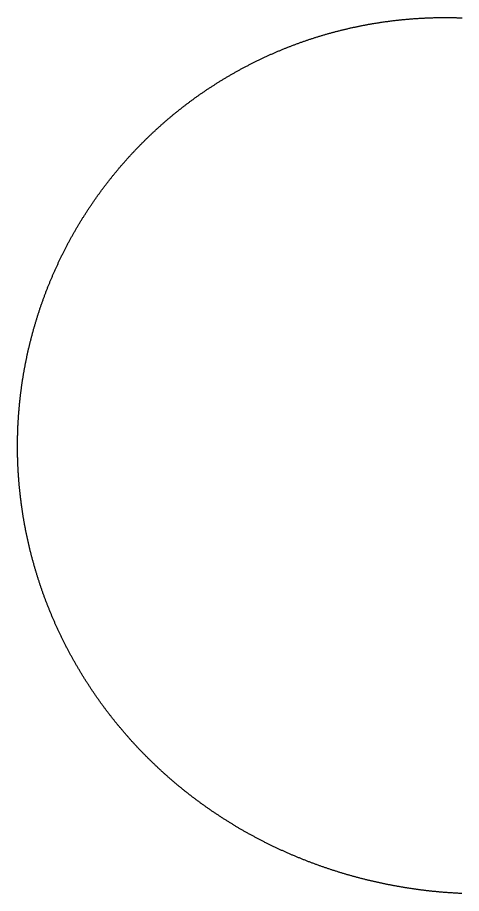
# Model space of a CAD drawing. Header units: metres. Extents: x -292 to 250, y -251 to 283.
# Drawn here: x -292 to -21, y -251 to 283 of the extents above; entities that cross this region are included whole.
import ezdxf

# ---------------------------------------------------------------- set-up
doc = ezdxf.new("R2010")
doc.units = ezdxf.units.M

msp = doc.modelspace()

# ---------------------------------------------------------------- linework, layer by layer
msp.add_lwpolyline([(-20.76, -250.5), (-21.23, -250.48), (-21.7, -250.46), (-22.17, -250.44), (-22.64, -250.42), (-23.11, -250.39), (-23.57, -250.37), (-24.04, -250.35), (-24.51, -250.32), (-24.98, -250.29), (-25.45, -250.27), (-25.92, -250.24), (-26.39, -250.21), (-26.85, -250.18), (-27.32, -250.15), (-27.79, -250.12), (-28.26, -250.09), (-28.73, -250.05), (-29.2, -250.02), (-29.66, -249.99), (-30.13, -249.95), (-30.6, -249.92), (-31.07, -249.88), (-31.54, -249.84), (-32, -249.81), (-32.47, -249.77), (-32.94, -249.73), (-33.41, -249.69), (-33.88, -249.65), (-34.34, -249.61), (-34.81, -249.57), (-35.28, -249.52), (-35.75, -249.48), (-36.21, -249.43), (-36.68, -249.39), (-37.15, -249.34), (-37.61, -249.3), (-38.08, -249.25), (-38.55, -249.2), (-39.01, -249.15), (-39.48, -249.1), (-39.95, -249.05), (-40.42, -249), (-40.88, -248.95), (-41.35, -248.9), (-41.81, -248.84), (-42.28, -248.79), (-42.75, -248.74), (-43.21, -248.68), (-43.68, -248.62), (-44.15, -248.57), (-44.61, -248.51), (-45.08, -248.45), (-45.54, -248.39), (-46.01, -248.33), (-46.47, -248.27), (-46.94, -248.21), (-47.4, -248.15), (-47.87, -248.08), (-48.33, -248.02), (-48.8, -247.96), (-49.26, -247.89), (-49.73, -247.83), (-50.19, -247.76), (-50.66, -247.69), (-51.12, -247.62), (-51.59, -247.55), (-52.05, -247.49), (-52.52, -247.41), (-52.98, -247.34), (-53.44, -247.27), (-53.91, -247.2), (-54.37, -247.13), (-54.83, -247.05), (-55.3, -246.98), (-55.76, -246.9), (-56.22, -246.83), (-56.69, -246.75), (-57.15, -246.67), (-57.61, -246.59), (-58.08, -246.51), (-58.54, -246.43), (-59, -246.35), (-59.46, -246.27), (-59.93, -246.19), (-60.39, -246.11), (-60.85, -246.02), (-61.31, -245.94), (-61.77, -245.85), (-62.23, -245.77), (-62.7, -245.68), (-63.16, -245.6), (-63.62, -245.51), (-64.08, -245.42), (-64.54, -245.33), (-65, -245.24), (-65.46, -245.15), (-65.92, -245.06), (-66.38, -244.96), (-66.84, -244.87), (-67.3, -244.78), (-67.76, -244.68), (-68.22, -244.59), (-68.68, -244.49), (-69.14, -244.4), (-69.6, -244.3), (-70.06, -244.2), (-70.52, -244.1), (-70.98, -244), (-71.43, -243.9), (-71.89, -243.8), (-72.35, -243.7), (-72.81, -243.6), (-73.27, -243.49), (-73.72, -243.39), (-74.18, -243.29), (-74.64, -243.18), (-75.1, -243.08), (-75.55, -242.97), (-76.01, -242.86), (-76.47, -242.75), (-76.93, -242.64), (-77.38, -242.54), (-77.84, -242.43), (-78.29, -242.31), (-78.75, -242.2), (-79.21, -242.09), (-79.66, -241.98), (-80.12, -241.86), (-80.57, -241.75), (-81.03, -241.63), (-81.48, -241.52), (-81.94, -241.4), (-82.39, -241.28), (-82.85, -241.17), (-83.3, -241.05), (-83.75, -240.93), (-84.21, -240.81), (-84.66, -240.69), (-85.11, -240.56), (-85.57, -240.44), (-86.02, -240.32), (-86.47, -240.19), (-86.93, -240.07), (-87.38, -239.94), (-87.83, -239.82), (-88.28, -239.69), (-88.73, -239.56), (-89.19, -239.44), (-89.64, -239.31), (-90.09, -239.18), (-90.54, -239.05), (-90.99, -238.92), (-91.44, -238.78), (-91.89, -238.65), (-92.34, -238.52), (-92.79, -238.38), (-93.24, -238.25), (-93.69, -238.11), (-94.14, -237.98), (-94.59, -237.84), (-95.04, -237.7), (-95.48, -237.56), (-95.93, -237.43), (-96.38, -237.29), (-96.83, -237.15), (-97.28, -237), (-97.72, -236.86), (-98.17, -236.72), (-98.62, -236.58), (-99.07, -236.43), (-99.51, -236.29), (-99.96, -236.14), (-100.4, -236), (-100.85, -235.85), (-101.3, -235.7), (-101.74, -235.55), (-102.19, -235.41), (-102.63, -235.26), (-103.08, -235.11), (-103.52, -234.96), (-103.96, -234.8), (-104.41, -234.65), (-104.85, -234.5), (-105.3, -234.34), (-105.74, -234.19), (-106.18, -234.03), (-106.62, -233.88), (-107.07, -233.72), (-107.51, -233.56), (-107.95, -233.41), (-108.39, -233.25), (-108.83, -233.09), (-109.28, -232.93), (-109.72, -232.77), (-110.16, -232.6), (-110.6, -232.44), (-111.04, -232.28), (-111.48, -232.12), (-111.92, -231.95), (-112.36, -231.79), (-112.8, -231.62), (-113.24, -231.45), (-113.67, -231.29), (-114.11, -231.12), (-114.55, -230.95), (-114.99, -230.78), (-115.43, -230.61), (-115.86, -230.44), (-116.3, -230.27), (-116.74, -230.09), (-117.17, -229.92), (-117.61, -229.75), (-118.04, -229.57), (-118.48, -229.4), (-118.92, -229.22), (-119.35, -229.05), (-119.78, -228.87), (-120.22, -228.69), (-120.65, -228.51), (-121.09, -228.33), (-121.52, -228.15), (-121.95, -227.97), (-122.39, -227.79), (-122.82, -227.61), (-123.25, -227.43), (-123.68, -227.24), (-124.12, -227.06), (-124.55, -226.88), (-124.98, -226.69), (-125.41, -226.5), (-125.84, -226.32), (-126.27, -226.13), (-126.7, -225.94), (-127.13, -225.75), (-127.56, -225.56), (-127.99, -225.37), (-128.42, -225.18), (-128.85, -224.99), (-129.27, -224.8), (-129.7, -224.6), (-130.13, -224.41), (-130.56, -224.22), (-130.98, -224.02), (-131.41, -223.83), (-131.84, -223.63), (-132.26, -223.43), (-132.69, -223.23), (-133.11, -223.03), (-133.54, -222.83), (-133.96, -222.63), (-134.39, -222.43), (-134.81, -222.23), (-135.24, -222.03), (-135.66, -221.83), (-136.08, -221.62), (-136.5, -221.42), (-136.93, -221.21), (-137.35, -221.01), (-137.77, -220.8), (-138.19, -220.59), (-138.61, -220.39), (-139.03, -220.18), (-139.45, -219.97), (-139.87, -219.76), (-140.29, -219.55), (-140.71, -219.34), (-141.13, -219.13), (-141.55, -218.91), (-141.97, -218.7), (-142.38, -218.49), (-142.8, -218.27), (-143.22, -218.06), (-143.64, -217.84), (-144.05, -217.62), (-144.47, -217.41), (-144.88, -217.19), (-145.3, -216.97), (-145.71, -216.75), (-146.13, -216.53), (-146.54, -216.31), (-146.96, -216.09), (-147.37, -215.86), (-147.78, -215.64), (-148.2, -215.42), (-148.61, -215.19), (-149.02, -214.97), (-149.43, -214.74), (-149.84, -214.52), (-150.25, -214.29), (-150.66, -214.06), (-151.08, -213.83), (-151.48, -213.61), (-151.89, -213.38), (-152.3, -213.15), (-152.71, -212.91), (-153.12, -212.68), (-153.53, -212.45), (-153.94, -212.22), (-154.34, -211.98), (-154.75, -211.75), (-155.16, -211.52), (-155.56, -211.28), (-155.97, -211.04), (-156.37, -210.81), (-156.78, -210.57), (-157.18, -210.33), (-157.59, -210.09), (-157.99, -209.85), (-158.39, -209.61), (-158.8, -209.37), (-159.2, -209.13), (-159.6, -208.89), (-160, -208.64), (-160.4, -208.4), (-160.8, -208.16), (-161.21, -207.91), (-161.61, -207.67), (-162, -207.42), (-162.4, -207.17), (-162.8, -206.92), (-163.2, -206.68), (-163.6, -206.43), (-164, -206.18), (-164.39, -205.93), (-164.79, -205.68), (-165.19, -205.43), (-165.58, -205.17), (-165.98, -204.92), (-166.37, -204.67), (-166.77, -204.41), (-167.16, -204.16), (-167.56, -203.9), (-167.95, -203.65), (-168.34, -203.39), (-168.73, -203.13), (-169.13, -202.87), (-169.52, -202.61), (-169.91, -202.36), (-170.3, -202.1), (-170.69, -201.83), (-171.08, -201.57), (-171.47, -201.31), (-171.86, -201.05), (-172.25, -200.78), (-172.64, -200.52), (-173.02, -200.26), (-173.41, -199.99), (-173.8, -199.73), (-174.18, -199.46), (-174.57, -199.19), (-174.96, -198.92), (-175.34, -198.65), (-175.72, -198.39), (-176.11, -198.12), (-176.49, -197.85), (-176.88, -197.57), (-177.26, -197.3), (-177.64, -197.03), (-178.02, -196.76), (-178.4, -196.48), (-178.78, -196.21), (-179.17, -195.93), (-179.55, -195.66), (-179.92, -195.38), (-180.3, -195.11), (-180.68, -194.83), (-181.06, -194.55), (-181.44, -194.27), (-181.82, -193.99), (-182.19, -193.71), (-182.57, -193.43), (-182.94, -193.15), (-183.32, -192.87), (-183.69, -192.58), (-184.07, -192.3), (-184.44, -192.02), (-184.82, -191.73), (-185.19, -191.45), (-185.56, -191.16), (-185.93, -190.88), (-186.3, -190.59), (-186.67, -190.3), (-187.05, -190.01), (-187.42, -189.72), (-187.78, -189.43), (-188.15, -189.14), (-188.52, -188.85), (-188.89, -188.56), (-189.26, -188.27), (-189.63, -187.98), (-189.99, -187.68), (-190.36, -187.39), (-190.72, -187.1), (-191.09, -186.8), (-191.45, -186.51), (-191.82, -186.21), (-192.18, -185.91), (-192.54, -185.61), (-192.91, -185.32), (-193.27, -185.02), (-193.63, -184.72), (-193.99, -184.42), (-194.35, -184.12), (-194.71, -183.82), (-195.07, -183.52), (-195.43, -183.21), (-195.79, -182.91), (-196.15, -182.61), (-196.5, -182.3), (-196.86, -182), (-197.22, -181.69), (-197.57, -181.39), (-197.93, -181.08), (-198.28, -180.77), (-198.64, -180.46), (-198.99, -180.15), (-199.35, -179.85), (-199.7, -179.54), (-200.05, -179.23), (-200.4, -178.91), (-200.75, -178.6), (-201.1, -178.29), (-201.45, -177.98), (-201.8, -177.66), (-202.15, -177.35), (-202.5, -177.04), (-202.85, -176.72), (-203.2, -176.4), (-203.54, -176.09), (-203.89, -175.77), (-204.23, -175.45), (-204.58, -175.14), (-204.92, -174.82), (-205.27, -174.5), (-205.61, -174.18), (-205.95, -173.86), (-206.3, -173.54), (-206.64, -173.21), (-206.98, -172.89), (-207.32, -172.57), (-207.66, -172.25), (-208, -171.92), (-208.34, -171.6), (-208.68, -171.27), (-209.01, -170.95), (-209.35, -170.62), (-209.69, -170.29), (-210.02, -169.96), (-210.36, -169.64), (-210.7, -169.31), (-211.03, -168.98), (-211.36, -168.65), (-211.7, -168.32), (-212.03, -167.99), (-212.36, -167.65), (-212.69, -167.32), (-213.03, -166.99), (-213.36, -166.66), (-213.69, -166.32), (-214.02, -165.99), (-214.34, -165.65), (-214.67, -165.32), (-215, -164.98), (-215.33, -164.65), (-215.65, -164.31), (-215.98, -163.97), (-216.31, -163.63), (-216.63, -163.29), (-216.96, -162.95), (-217.28, -162.61), (-217.6, -162.27), (-217.93, -161.93), (-218.25, -161.59), (-218.57, -161.25), (-218.89, -160.91), (-219.21, -160.56), (-219.53, -160.22), (-219.85, -159.88), (-220.17, -159.53), (-220.48, -159.19), (-220.8, -158.84), (-221.12, -158.49), (-221.43, -158.15), (-221.75, -157.8), (-222.06, -157.45), (-222.38, -157.1), (-222.69, -156.75), (-223.01, -156.4), (-223.32, -156.05), (-223.63, -155.7), (-223.94, -155.35), (-224.25, -155), (-224.56, -154.64), (-224.87, -154.29), (-225.18, -153.94), (-225.49, -153.58), (-225.8, -153.23), (-226.1, -152.87), (-226.41, -152.52), (-226.71, -152.16), (-227.02, -151.81), (-227.32, -151.45), (-227.63, -151.09), (-227.93, -150.73), (-228.23, -150.37), (-228.54, -150.01), (-228.84, -149.65), (-229.14, -149.29), (-229.44, -148.93), (-229.74, -148.57), (-230.04, -148.21), (-230.34, -147.85), (-230.63, -147.49), (-230.93, -147.12), (-231.23, -146.76), (-231.52, -146.39), (-231.82, -146.03), (-232.11, -145.66), (-232.41, -145.3), (-232.7, -144.93), (-232.99, -144.56), (-233.28, -144.2), (-233.58, -143.83), (-233.87, -143.46), (-234.16, -143.09), (-234.45, -142.72), (-234.74, -142.35), (-235.02, -141.98), (-235.31, -141.61), (-235.6, -141.24), (-235.89, -140.87), (-236.17, -140.49), (-236.46, -140.12), (-236.74, -139.75), (-237.02, -139.37), (-237.31, -139), (-237.59, -138.62), (-237.87, -138.25), (-238.15, -137.87), (-238.43, -137.5), (-238.71, -137.12), (-238.99, -136.74), (-239.27, -136.37), (-239.55, -135.99), (-239.83, -135.61), (-240.1, -135.23), (-240.38, -134.85), (-240.65, -134.47), (-240.93, -134.09), (-241.2, -133.71), (-241.48, -133.33), (-241.75, -132.94), (-242.02, -132.56), (-242.29, -132.18), (-242.56, -131.79), (-242.83, -131.41), (-243.1, -131.03), (-243.37, -130.64), (-243.64, -130.26), (-243.91, -129.87), (-244.17, -129.48), (-244.44, -129.1), (-244.7, -128.71), (-244.97, -128.32), (-245.23, -127.93), (-245.5, -127.55), (-245.76, -127.16), (-246.02, -126.77), (-246.28, -126.38), (-246.54, -125.99), (-246.8, -125.6), (-247.06, -125.2), (-247.32, -124.81), (-247.58, -124.42), (-247.84, -124.03), (-248.09, -123.63), (-248.35, -123.24), (-248.6, -122.85), (-248.86, -122.45), (-249.11, -122.06), (-249.36, -121.66), (-249.62, -121.27), (-249.87, -120.87), (-250.12, -120.47), (-250.37, -120.08), (-250.62, -119.68), (-250.87, -119.28), (-251.12, -118.88), (-251.36, -118.48), (-251.61, -118.08), (-251.86, -117.68), (-252.1, -117.28), (-252.35, -116.88), (-252.59, -116.48), (-252.84, -116.08), (-253.08, -115.68), (-253.32, -115.28), (-253.56, -114.88), (-253.8, -114.47), (-254.04, -114.07), (-254.28, -113.66), (-254.52, -113.26), (-254.76, -112.86), (-254.99, -112.45), (-255.23, -112.05), (-255.47, -111.64), (-255.7, -111.23), (-255.94, -110.83), (-256.17, -110.42), (-256.4, -110.01), (-256.64, -109.6), (-256.87, -109.2), (-257.1, -108.79), (-257.33, -108.38), (-257.56, -107.97), (-257.79, -107.56), (-258.01, -107.15), (-258.24, -106.74), (-258.47, -106.33), (-258.69, -105.91), (-258.92, -105.5), (-259.14, -105.09), (-259.37, -104.68), (-259.59, -104.26), (-259.81, -103.85), (-260.03, -103.44), (-260.25, -103.02), (-260.47, -102.61), (-260.69, -102.19), (-260.91, -101.78), (-261.13, -101.36), (-261.35, -100.94), (-261.56, -100.53), (-261.78, -100.11), (-261.99, -99.69), (-262.21, -99.28), (-262.42, -98.86), (-262.63, -98.44), (-262.84, -98.02), (-263.06, -97.6), (-263.27, -97.18), (-263.48, -96.76), (-263.69, -96.34), (-263.89, -95.92), (-264.1, -95.5), (-264.31, -95.08), (-264.51, -94.66), (-264.72, -94.24), (-264.92, -93.81), (-265.13, -93.39), (-265.33, -92.97), (-265.53, -92.54), (-265.74, -92.12), (-265.94, -91.69), (-266.14, -91.27), (-266.34, -90.85), (-266.53, -90.42), (-266.73, -89.99), (-266.93, -89.57), (-267.13, -89.14), (-267.32, -88.72), (-267.52, -88.29), (-267.71, -87.86), (-267.9, -87.43), (-268.1, -87), (-268.29, -86.58), (-268.48, -86.15), (-268.67, -85.72), (-268.86, -85.29), (-269.05, -84.86), (-269.24, -84.43), (-269.42, -84), (-269.61, -83.57), (-269.8, -83.14), (-269.98, -82.71), (-270.16, -82.27), (-270.35, -81.84), (-270.53, -81.41), (-270.71, -80.98), (-270.89, -80.54), (-271.07, -80.11), (-271.25, -79.68), (-271.43, -79.24), (-271.61, -78.81), (-271.79, -78.37), (-271.97, -77.94), (-272.14, -77.5), (-272.32, -77.07), (-272.49, -76.63), (-272.67, -76.2), (-272.84, -75.76), (-273.01, -75.32), (-273.18, -74.89), (-273.35, -74.45), (-273.52, -74.01), (-273.69, -73.57), (-273.86, -73.14), (-274.03, -72.7), (-274.19, -72.26), (-274.36, -71.82), (-274.52, -71.38), (-274.69, -70.94), (-274.85, -70.5), (-275.01, -70.06), (-275.18, -69.62), (-275.34, -69.18), (-275.5, -68.74), (-275.66, -68.3), (-275.82, -67.85), (-275.98, -67.41), (-276.13, -66.97), (-276.29, -66.53), (-276.45, -66.08), (-276.6, -65.64), (-276.75, -65.2), (-276.91, -64.75), (-277.06, -64.31), (-277.21, -63.87), (-277.36, -63.42), (-277.51, -62.98), (-277.66, -62.53), (-277.81, -62.09), (-277.96, -61.64), (-278.11, -61.2), (-278.26, -60.75), (-278.4, -60.3), (-278.55, -59.86), (-278.69, -59.41), (-278.83, -58.96), (-278.98, -58.52), (-279.12, -58.07), (-279.26, -57.62), (-279.4, -57.17), (-279.54, -56.73), (-279.68, -56.28), (-279.82, -55.83), (-279.95, -55.38), (-280.09, -54.93), (-280.22, -54.48), (-280.36, -54.03), (-280.49, -53.58), (-280.63, -53.13), (-280.76, -52.68), (-280.89, -52.23), (-281.02, -51.78), (-281.15, -51.33), (-281.28, -50.88), (-281.41, -50.43), (-281.54, -49.97), (-281.66, -49.52), (-281.79, -49.07), (-281.91, -48.62), (-282.04, -48.16), (-282.16, -47.71), (-282.28, -47.26), (-282.41, -46.81), (-282.53, -46.35), (-282.65, -45.9), (-282.77, -45.44), (-282.89, -44.99), (-283, -44.54), (-283.12, -44.08), (-283.24, -43.63), (-283.35, -43.17), (-283.47, -42.72), (-283.58, -42.26), (-283.7, -41.81), (-283.81, -41.35), (-283.92, -40.89), (-284.03, -40.44), (-284.14, -39.98), (-284.25, -39.52), (-284.36, -39.07), (-284.47, -38.61), (-284.57, -38.15), (-284.68, -37.7), (-284.78, -37.24), (-284.89, -36.78), (-284.99, -36.32), (-285.1, -35.87), (-285.2, -35.41), (-285.3, -34.95), (-285.4, -34.49), (-285.5, -34.03), (-285.6, -33.57), (-285.7, -33.11), (-285.79, -32.65), (-285.89, -32.2), (-285.98, -31.74), (-286.08, -31.28), (-286.17, -30.82), (-286.27, -30.36), (-286.36, -29.9), (-286.45, -29.44), (-286.54, -28.97), (-286.63, -28.51), (-286.72, -28.05), (-286.81, -27.59), (-286.89, -27.13), (-286.98, -26.67), (-287.07, -26.21), (-287.15, -25.75), (-287.24, -25.28), (-287.32, -24.82), (-287.4, -24.36), (-287.48, -23.9), (-287.56, -23.44), (-287.64, -22.97), (-287.72, -22.51), (-287.8, -22.05), (-287.88, -21.58), (-287.96, -21.12), (-288.03, -20.66), (-288.11, -20.2), (-288.18, -19.73), (-288.26, -19.27), (-288.33, -18.8), (-288.4, -18.34), (-288.47, -17.88), (-288.54, -17.41), (-288.61, -16.95), (-288.68, -16.48), (-288.75, -16.02), (-288.81, -15.55), (-288.88, -15.09), (-288.95, -14.63), (-289.01, -14.16), (-289.07, -13.69), (-289.14, -13.23), (-289.2, -12.76), (-289.26, -12.3), (-289.32, -11.83), (-289.38, -11.37), (-289.44, -10.9), (-289.5, -10.44), (-289.55, -9.97), (-289.61, -9.5), (-289.67, -9.04), (-289.72, -8.57), (-289.77, -8.11), (-289.83, -7.64), (-289.88, -7.17), (-289.93, -6.71), (-289.98, -6.24), (-290.03, -5.77), (-290.08, -5.31), (-290.13, -4.84), (-290.18, -4.37), (-290.22, -3.91), (-290.27, -3.44), (-290.31, -2.97), (-290.36, -2.5), (-290.4, -2.04), (-290.44, -1.57), (-290.48, -1.1), (-290.53, -0.63), (-290.57, -0.17), (-290.6, 0.3), (-290.64, 0.77), (-290.68, 1.24), (-290.72, 1.71), (-290.75, 2.17), (-290.79, 2.64), (-290.82, 3.11), (-290.85, 3.58), (-290.89, 4.05), (-290.92, 4.52), (-290.95, 4.98), (-290.98, 5.45), (-291.01, 5.92), (-291.04, 6.39), (-291.06, 6.86), (-291.09, 7.33), (-291.12, 7.8), (-291.14, 8.26), (-291.17, 8.73), (-291.19, 9.2), (-291.21, 9.67), (-291.23, 10.14), (-291.25, 10.61), (-291.27, 11.08), (-291.29, 11.55), (-291.31, 12.02), (-291.33, 12.48), (-291.34, 12.95), (-291.36, 13.42), (-291.38, 13.89), (-291.39, 14.36), (-291.4, 14.83), (-291.42, 15.3), (-291.43, 15.77), (-291.44, 16.24), (-291.45, 16.71), (-291.46, 17.18), (-291.46, 17.65), (-291.47, 18.12), (-291.48, 18.58), (-291.48, 19.05), (-291.49, 19.52), (-291.49, 19.99), (-291.5, 20.46), (-291.5, 20.93), (-291.5, 21.4), (-291.5, 21.87), (-291.5, 22.34), (-291.5, 22.81), (-291.5, 23.28), (-291.5, 23.75), (-291.49, 24.22), (-291.49, 24.69), (-291.48, 25.16), (-291.48, 25.63), (-291.47, 26.1), (-291.46, 26.56), (-291.46, 27.03), (-291.45, 27.5), (-291.44, 27.97), (-291.42, 28.44), (-291.41, 28.91), (-291.4, 29.38), (-291.39, 29.85), (-291.37, 30.32), (-291.36, 30.79), (-291.34, 31.26), (-291.32, 31.73), (-291.31, 32.19), (-291.29, 32.66), (-291.27, 33.13), (-291.25, 33.6), (-291.23, 34.07), (-291.21, 34.54), (-291.18, 35.01), (-291.16, 35.48), (-291.14, 35.95), (-291.11, 36.42), (-291.08, 36.88), (-291.06, 37.35), (-291.03, 37.82), (-291, 38.29), (-290.97, 38.76), (-290.94, 39.23), (-290.91, 39.69), (-290.88, 40.16), (-290.85, 40.63), (-290.81, 41.1), (-290.78, 41.57), (-290.74, 42.04), (-290.71, 42.5), (-290.67, 42.97), (-290.63, 43.44), (-290.59, 43.91), (-290.55, 44.38), (-290.51, 44.84), (-290.47, 45.31), (-290.43, 45.78), (-290.39, 46.25), (-290.34, 46.71), (-290.3, 47.18), (-290.25, 47.65), (-290.21, 48.11), (-290.16, 48.58), (-290.11, 49.05), (-290.06, 49.52), (-290.02, 49.98), (-289.97, 50.45), (-289.91, 50.92), (-289.86, 51.38), (-289.81, 51.85), (-289.76, 52.31), (-289.7, 52.78), (-289.65, 53.25), (-289.59, 53.71), (-289.53, 54.18), (-289.48, 54.65), (-289.42, 55.11), (-289.36, 55.58), (-289.3, 56.04), (-289.24, 56.51), (-289.17, 56.97), (-289.11, 57.44), (-289.05, 57.9), (-288.98, 58.37), (-288.92, 58.83), (-288.85, 59.3), (-288.79, 59.76), (-288.72, 60.23), (-288.65, 60.69), (-288.58, 61.16), (-288.51, 61.62), (-288.44, 62.08), (-288.37, 62.55), (-288.29, 63.01), (-288.22, 63.47), (-288.15, 63.94), (-288.07, 64.4), (-288, 64.86), (-287.92, 65.33), (-287.84, 65.79), (-287.76, 66.25), (-287.68, 66.72), (-287.6, 67.18), (-287.52, 67.64), (-287.44, 68.1), (-287.36, 68.57), (-287.27, 69.03), (-287.19, 69.49), (-287.1, 69.95), (-287.02, 70.41), (-286.93, 70.87), (-286.84, 71.33), (-286.76, 71.8), (-286.67, 72.26), (-286.58, 72.72), (-286.49, 73.18), (-286.39, 73.64), (-286.3, 74.1), (-286.21, 74.56), (-286.11, 75.02), (-286.02, 75.48), (-285.92, 75.94), (-285.83, 76.4), (-285.73, 76.86), (-285.63, 77.32), (-285.53, 77.77), (-285.43, 78.23), (-285.33, 78.69), (-285.23, 79.15), (-285.13, 79.61), (-285.02, 80.07), (-284.92, 80.52), (-284.82, 80.98), (-284.71, 81.44), (-284.6, 81.9), (-284.5, 82.35), (-284.39, 82.81), (-284.28, 83.27), (-284.17, 83.72), (-284.06, 84.18), (-283.95, 84.63), (-283.84, 85.09), (-283.72, 85.55), (-283.61, 86), (-283.49, 86.46), (-283.38, 86.91), (-283.26, 87.37), (-283.15, 87.82), (-283.03, 88.28), (-282.91, 88.73), (-282.79, 89.18), (-282.67, 89.64), (-282.55, 90.09), (-282.43, 90.54), (-282.3, 91), (-282.18, 91.45), (-282.06, 91.9), (-281.93, 92.36), (-281.81, 92.81), (-281.68, 93.26), (-281.55, 93.71), (-281.42, 94.16), (-281.29, 94.61), (-281.16, 95.07), (-281.03, 95.52), (-280.9, 95.97), (-280.77, 96.42), (-280.64, 96.87), (-280.5, 97.32), (-280.37, 97.77), (-280.23, 98.22), (-280.1, 98.67), (-279.96, 99.11), (-279.82, 99.56), (-279.68, 100.01), (-279.54, 100.46), (-279.4, 100.91), (-279.26, 101.36), (-279.12, 101.8), (-278.98, 102.25), (-278.83, 102.7), (-278.69, 103.14), (-278.54, 103.59), (-278.4, 104.04), (-278.25, 104.48), (-278.1, 104.93), (-277.96, 105.37), (-277.81, 105.82), (-277.66, 106.26), (-277.51, 106.71), (-277.35, 107.15), (-277.2, 107.6), (-277.05, 108.04), (-276.89, 108.48), (-276.74, 108.93), (-276.58, 109.37), (-276.43, 109.81), (-276.27, 110.25), (-276.11, 110.7), (-275.95, 111.14), (-275.8, 111.58), (-275.64, 112.02), (-275.47, 112.46), (-275.31, 112.9), (-275.15, 113.34), (-274.99, 113.78), (-274.82, 114.22), (-274.66, 114.66), (-274.49, 115.1), (-274.33, 115.54), (-274.16, 115.98), (-273.99, 116.42), (-273.82, 116.85), (-273.65, 117.29), (-273.48, 117.73), (-273.31, 118.17), (-273.14, 118.6), (-272.97, 119.04), (-272.79, 119.48), (-272.62, 119.91), (-272.44, 120.35), (-272.27, 120.78), (-272.09, 121.22), (-271.91, 121.65), (-271.74, 122.09), (-271.56, 122.52), (-271.38, 122.95), (-271.2, 123.39), (-271.01, 123.82), (-270.83, 124.25), (-270.65, 124.69), (-270.47, 125.12), (-270.28, 125.55), (-270.1, 125.98), (-269.91, 126.41), (-269.72, 126.84), (-269.54, 127.27), (-269.35, 127.7), (-269.16, 128.13), (-268.97, 128.56), (-268.78, 128.99), (-268.59, 129.42), (-268.4, 129.85), (-268.2, 130.28), (-268.01, 130.7), (-267.82, 131.13), (-267.62, 131.56), (-267.43, 131.99), (-267.23, 132.41), (-267.03, 132.84), (-266.83, 133.26), (-266.64, 133.69), (-266.44, 134.11), (-266.24, 134.54), (-266.03, 134.96), (-265.83, 135.39), (-265.63, 135.81), (-265.43, 136.23), (-265.22, 136.66), (-265.02, 137.08), (-264.81, 137.5), (-264.61, 137.92), (-264.4, 138.34), (-264.19, 138.76), (-263.98, 139.18), (-263.77, 139.6), (-263.56, 140.02), (-263.35, 140.44), (-263.14, 140.86), (-262.93, 141.28), (-262.71, 141.7), (-262.5, 142.12), (-262.29, 142.53), (-262.07, 142.95), (-261.85, 143.37), (-261.64, 143.78), (-261.42, 144.2), (-261.2, 144.62), (-260.98, 145.03), (-260.76, 145.45), (-260.54, 145.86), (-260.32, 146.27), (-260.1, 146.69), (-259.87, 147.1), (-259.65, 147.51), (-259.43, 147.93), (-259.2, 148.34), (-258.98, 148.75), (-258.75, 149.16), (-258.52, 149.57), (-258.29, 149.98), (-258.07, 150.39), (-257.84, 150.8), (-257.61, 151.21), (-257.37, 151.62), (-257.14, 152.03), (-256.91, 152.43), (-256.68, 152.84), (-256.44, 153.25), (-256.21, 153.65), (-255.97, 154.06), (-255.74, 154.47), (-255.5, 154.87), (-255.26, 155.28), (-255.02, 155.68), (-254.79, 156.09), (-254.55, 156.49), (-254.31, 156.89), (-254.06, 157.29), (-253.82, 157.7), (-253.58, 158.1), (-253.34, 158.5), (-253.09, 158.9), (-252.85, 159.3), (-252.6, 159.7), (-252.36, 160.1), (-252.11, 160.5), (-251.86, 160.9), (-251.61, 161.3), (-251.36, 161.69), (-251.11, 162.09), (-250.86, 162.49), (-250.61, 162.89), (-250.36, 163.28), (-250.11, 163.68), (-249.85, 164.07), (-249.6, 164.47), (-249.34, 164.86), (-249.09, 165.25), (-248.83, 165.65), (-248.57, 166.04), (-248.32, 166.43), (-248.06, 166.82), (-247.8, 167.22), (-247.54, 167.61), (-247.28, 168), (-247.02, 168.39), (-246.75, 168.78), (-246.49, 169.17), (-246.23, 169.55), (-245.96, 169.94), (-245.7, 170.33), (-245.43, 170.72), (-245.17, 171.1), (-244.9, 171.49), (-244.63, 171.88), (-244.36, 172.26), (-244.1, 172.65), (-243.83, 173.03), (-243.56, 173.41), (-243.28, 173.8), (-243.01, 174.18), (-242.74, 174.56), (-242.47, 174.94), (-242.19, 175.32), (-241.92, 175.7), (-241.64, 176.08), (-241.37, 176.46), (-241.09, 176.84), (-240.81, 177.22), (-240.54, 177.6), (-240.26, 177.98), (-239.98, 178.36), (-239.7, 178.73), (-239.42, 179.11), (-239.13, 179.48), (-238.85, 179.86), (-238.57, 180.23), (-238.29, 180.61), (-238, 180.98), (-237.72, 181.35), (-237.43, 181.73), (-237.15, 182.1), (-236.86, 182.47), (-236.57, 182.84), (-236.28, 183.21), (-235.99, 183.58), (-235.7, 183.95), (-235.41, 184.32), (-235.12, 184.69), (-234.83, 185.06), (-234.54, 185.42), (-234.25, 185.79), (-233.95, 186.16), (-233.66, 186.52), (-233.36, 186.89), (-233.07, 187.25), (-232.77, 187.62), (-232.48, 187.98), (-232.18, 188.34), (-231.88, 188.71), (-231.58, 189.07), (-231.28, 189.43), (-230.98, 189.79), (-230.68, 190.15), (-230.38, 190.51), (-230.08, 190.87), (-229.77, 191.23), (-229.47, 191.59), (-229.17, 191.95), (-228.86, 192.3), (-228.56, 192.66), (-228.25, 193.02), (-227.95, 193.37), (-227.64, 193.73), (-227.33, 194.08), (-227.02, 194.43), (-226.71, 194.79), (-226.4, 195.14), (-226.09, 195.49), (-225.78, 195.84), (-225.47, 196.2), (-225.16, 196.55), (-224.85, 196.9), (-224.53, 197.25), (-224.22, 197.59), (-223.9, 197.94), (-223.59, 198.29), (-223.27, 198.64), (-222.95, 198.98), (-222.64, 199.33), (-222.32, 199.68), (-222, 200.02), (-221.68, 200.36), (-221.36, 200.71), (-221.04, 201.05), (-220.72, 201.39), (-220.4, 201.74), (-220.08, 202.08), (-219.75, 202.42), (-219.43, 202.76), (-219.11, 203.1), (-218.78, 203.44), (-218.46, 203.78), (-218.13, 204.11), (-217.8, 204.45), (-217.48, 204.79), (-217.15, 205.12), (-216.82, 205.46), (-216.49, 205.79), (-216.16, 206.13), (-215.83, 206.46), (-215.5, 206.79), (-215.17, 207.13), (-214.84, 207.46), (-214.51, 207.79), (-214.17, 208.12), (-213.84, 208.45), (-213.51, 208.78), (-213.17, 209.11), (-212.84, 209.44), (-212.5, 209.77), (-212.16, 210.09), (-211.83, 210.42), (-211.49, 210.75), (-211.15, 211.07), (-210.81, 211.4), (-210.47, 211.72), (-210.13, 212.04), (-209.79, 212.37), (-209.45, 212.69), (-209.11, 213.01), (-208.76, 213.33), (-208.42, 213.65), (-208.08, 213.97), (-207.73, 214.29), (-207.39, 214.61), (-207.04, 214.93), (-206.7, 215.24), (-206.35, 215.56), (-206, 215.88), (-205.66, 216.19), (-205.31, 216.51), (-204.96, 216.82), (-204.61, 217.13), (-204.26, 217.45), (-203.91, 217.76), (-203.56, 218.07), (-203.21, 218.38), (-202.85, 218.69), (-202.5, 219), (-202.15, 219.31), (-201.79, 219.62), (-201.44, 219.93), (-201.08, 220.23), (-200.73, 220.54), (-200.37, 220.85), (-200.02, 221.15), (-199.66, 221.46), (-199.3, 221.76), (-198.94, 222.06), (-198.58, 222.36), (-198.22, 222.67), (-197.86, 222.97), (-197.5, 223.27), (-197.14, 223.57), (-196.78, 223.87), (-196.42, 224.17), (-196.06, 224.46), (-195.69, 224.76), (-195.33, 225.06), (-194.96, 225.35), (-194.6, 225.65), (-194.23, 225.94), (-193.87, 226.24), (-193.5, 226.53), (-193.13, 226.82), (-192.77, 227.12), (-192.4, 227.41), (-192.03, 227.7), (-191.66, 227.99), (-191.29, 228.28), (-190.92, 228.57), (-190.55, 228.85), (-190.18, 229.14), (-189.81, 229.43), (-189.43, 229.71), (-189.06, 230), (-188.69, 230.28), (-188.31, 230.57), (-187.94, 230.85), (-187.57, 231.13), (-187.19, 231.41), (-186.81, 231.7), (-186.44, 231.98), (-186.06, 232.26), (-185.68, 232.54), (-185.31, 232.81), (-184.93, 233.09), (-184.55, 233.37), (-184.17, 233.64), (-183.79, 233.92), (-183.41, 234.2), (-183.03, 234.47), (-182.65, 234.74), (-182.26, 235.02), (-181.88, 235.29), (-181.5, 235.56), (-181.12, 235.83), (-180.73, 236.1), (-180.35, 236.37), (-179.96, 236.64), (-179.58, 236.91), (-179.19, 237.17), (-178.8, 237.44), (-178.42, 237.71), (-178.03, 237.97), (-177.64, 238.24), (-177.25, 238.5), (-176.87, 238.76), (-176.48, 239.03), (-176.09, 239.29), (-175.7, 239.55), (-175.31, 239.81), (-174.92, 240.07), (-174.52, 240.33), (-174.13, 240.59), (-173.74, 240.84), (-173.35, 241.1), (-172.95, 241.36), (-172.56, 241.61), (-172.16, 241.87), (-171.77, 242.12), (-171.37, 242.37), (-170.98, 242.63), (-170.58, 242.88), (-170.19, 243.13), (-169.79, 243.38), (-169.39, 243.63), (-168.99, 243.88), (-168.59, 244.13), (-168.2, 244.37), (-167.8, 244.62), (-167.4, 244.87), (-167, 245.11), (-166.6, 245.35), (-166.19, 245.6), (-165.79, 245.84), (-165.39, 246.08), (-164.99, 246.33), (-164.59, 246.57), (-164.18, 246.81), (-163.78, 247.05), (-163.37, 247.28), (-162.97, 247.52), (-162.56, 247.76), (-162.16, 248), (-161.75, 248.23), (-161.35, 248.47), (-160.94, 248.7), (-160.53, 248.93), (-160.12, 249.17), (-159.72, 249.4), (-159.31, 249.63), (-158.9, 249.86), (-158.49, 250.09), (-158.08, 250.32), (-157.67, 250.55), (-157.26, 250.78), (-156.85, 251), (-156.44, 251.23), (-156.03, 251.45), (-155.61, 251.68), (-155.2, 251.9), (-154.79, 252.13), (-154.37, 252.35), (-153.96, 252.57), (-153.55, 252.79), (-153.13, 253.01), (-152.72, 253.23), (-152.3, 253.45), (-151.89, 253.67), (-151.47, 253.88), (-151.05, 254.1), (-150.64, 254.32), (-150.22, 254.53), (-149.8, 254.74), (-149.38, 254.96), (-148.96, 255.17), (-148.54, 255.38), (-148.13, 255.59), (-147.71, 255.8), (-147.29, 256.01), (-146.87, 256.22), (-146.44, 256.43), (-146.02, 256.64), (-145.6, 256.84), (-145.18, 257.05), (-144.76, 257.25), (-144.33, 257.46), (-143.91, 257.66), (-143.49, 257.86), (-143.06, 258.07), (-142.64, 258.27), (-142.22, 258.47), (-141.79, 258.67), (-141.37, 258.86), (-140.94, 259.06), (-140.51, 259.26), (-140.09, 259.46), (-139.66, 259.65), (-139.23, 259.85), (-138.81, 260.04), (-138.38, 260.23), (-137.95, 260.43), (-137.52, 260.62), (-137.09, 260.81), (-136.66, 261), (-136.23, 261.19), (-135.8, 261.38), (-135.37, 261.57), (-134.94, 261.75), (-134.51, 261.94), (-134.08, 262.12), (-133.65, 262.31), (-133.22, 262.49), (-132.79, 262.68), (-132.35, 262.86), (-131.92, 263.04), (-131.49, 263.22), (-131.05, 263.4), (-130.62, 263.58), (-130.19, 263.76), (-129.75, 263.94), (-129.32, 264.11), (-128.88, 264.29), (-128.45, 264.47), (-128.01, 264.64), (-127.57, 264.81), (-127.14, 264.99), (-126.7, 265.16), (-126.26, 265.33), (-125.83, 265.5), (-125.39, 265.67), (-124.95, 265.84), (-124.51, 266.01), (-124.07, 266.18), (-123.64, 266.34), (-123.2, 266.51), (-122.76, 266.67), (-122.32, 266.84), (-121.88, 267), (-121.44, 267.16), (-121, 267.32), (-120.56, 267.49), (-120.11, 267.65), (-119.67, 267.81), (-119.23, 267.96), (-118.79, 268.12), (-118.35, 268.28), (-117.9, 268.44), (-117.46, 268.59), (-117.02, 268.75), (-116.57, 268.9), (-116.13, 269.05), (-115.69, 269.2), (-115.24, 269.36), (-114.8, 269.51), (-114.35, 269.66), (-113.91, 269.81), (-113.46, 269.95), (-113.02, 270.1), (-112.57, 270.25), (-112.12, 270.39), (-111.68, 270.54), (-111.23, 270.68), (-110.78, 270.83), (-110.34, 270.97), (-109.89, 271.11), (-109.44, 271.25), (-108.99, 271.39), (-108.55, 271.53), (-108.1, 271.67), (-107.65, 271.81), (-107.2, 271.94), (-106.75, 272.08), (-106.3, 272.22), (-105.85, 272.35), (-105.4, 272.48), (-104.95, 272.62), (-104.5, 272.75), (-104.05, 272.88), (-103.6, 273.01), (-103.15, 273.14), (-102.7, 273.27), (-102.25, 273.4), (-101.79, 273.53), (-101.34, 273.65), (-100.89, 273.78), (-100.44, 273.9), (-99.98, 274.03), (-99.53, 274.15), (-99.08, 274.27), (-98.62, 274.39), (-98.17, 274.51), (-97.72, 274.63), (-97.26, 274.75), (-96.81, 274.87), (-96.35, 274.99), (-95.9, 275.11), (-95.44, 275.22), (-94.99, 275.34), (-94.53, 275.45), (-94.08, 275.56), (-93.62, 275.68), (-93.17, 275.79), (-92.71, 275.9), (-92.25, 276.01), (-91.8, 276.12), (-91.34, 276.23), (-90.88, 276.33), (-90.43, 276.44), (-89.97, 276.55), (-89.51, 276.65), (-89.05, 276.76), (-88.6, 276.86), (-88.14, 276.96), (-87.68, 277.06), (-87.22, 277.16), (-86.76, 277.26), (-86.3, 277.36), (-85.85, 277.46), (-85.39, 277.56), (-84.93, 277.66), (-84.47, 277.75), (-84.01, 277.85), (-83.55, 277.94), (-83.09, 278.04), (-82.63, 278.13), (-82.17, 278.22), (-81.71, 278.31), (-81.25, 278.4), (-80.79, 278.49), (-80.32, 278.58), (-79.86, 278.67), (-79.4, 278.75), (-78.94, 278.84), (-78.48, 278.93), (-78.02, 279.01), (-77.56, 279.09), (-77.09, 279.18), (-76.63, 279.26), (-76.17, 279.34), (-75.71, 279.42), (-75.24, 279.5), (-74.78, 279.58), (-74.32, 279.66), (-73.85, 279.73), (-73.39, 279.81), (-72.93, 279.88), (-72.46, 279.96), (-72, 280.03), (-71.54, 280.1), (-71.07, 280.18), (-70.61, 280.25), (-70.15, 280.32), (-69.68, 280.39), (-69.22, 280.46), (-68.75, 280.52), (-68.29, 280.59), (-67.82, 280.66), (-67.36, 280.72), (-66.89, 280.79), (-66.43, 280.85), (-65.96, 280.91), (-65.5, 280.97), (-65.03, 281.04), (-64.57, 281.1), (-64.1, 281.16), (-63.64, 281.21), (-63.17, 281.27), (-62.7, 281.33), (-62.24, 281.38), (-61.77, 281.44), (-61.31, 281.49), (-60.84, 281.55), (-60.37, 281.6), (-59.91, 281.65), (-59.44, 281.7), (-58.97, 281.75), (-58.51, 281.8), (-58.04, 281.85), (-57.57, 281.9), (-57.1, 281.95), (-56.64, 281.99), (-56.17, 282.04), (-55.7, 282.08), (-55.24, 282.13), (-54.77, 282.17), (-54.3, 282.21), (-53.83, 282.25), (-53.37, 282.29), (-52.9, 282.33), (-52.43, 282.37), (-51.96, 282.41), (-51.49, 282.44), (-51.03, 282.48), (-50.56, 282.52), (-50.09, 282.55), (-49.62, 282.58), (-49.15, 282.62), (-48.68, 282.65), (-48.22, 282.68), (-47.75, 282.71), (-47.28, 282.74), (-46.81, 282.77), (-46.34, 282.79), (-45.87, 282.82), (-45.41, 282.85), (-44.94, 282.87), (-44.47, 282.9), (-44, 282.92), (-43.53, 282.94), (-43.06, 282.96), (-42.59, 282.99), (-42.12, 283.01), (-41.65, 283.03), (-41.19, 283.04), (-40.72, 283.06), (-40.25, 283.08), (-39.78, 283.09), (-39.31, 283.11), (-38.84, 283.12), (-38.37, 283.14), (-37.9, 283.15), (-37.43, 283.16), (-36.96, 283.17), (-36.49, 283.18), (-36.02, 283.19), (-35.55, 283.2), (-35.09, 283.21), (-34.62, 283.21), (-34.15, 283.22), (-33.68, 283.23), (-33.21, 283.23), (-32.74, 283.23), (-32.27, 283.24), (-31.8, 283.24), (-31.33, 283.24), (-30.86, 283.24), (-30.39, 283.24), (-29.92, 283.24), (-29.45, 283.23), (-28.98, 283.23), (-28.51, 283.23), (-28.04, 283.22), (-27.57, 283.22), (-27.11, 283.21), (-26.64, 283.2), (-26.17, 283.19), (-25.7, 283.18), (-25.23, 283.18), (-24.76, 283.16), (-24.29, 283.15), (-23.82, 283.14), (-23.35, 283.13), (-22.88, 283.11), (-22.41, 283.1), (-21.94, 283.08), (-21.47, 283.07), (-21.01, 283.05), (-20.54, 283.03)])

doc.saveas('drawing.dxf')
